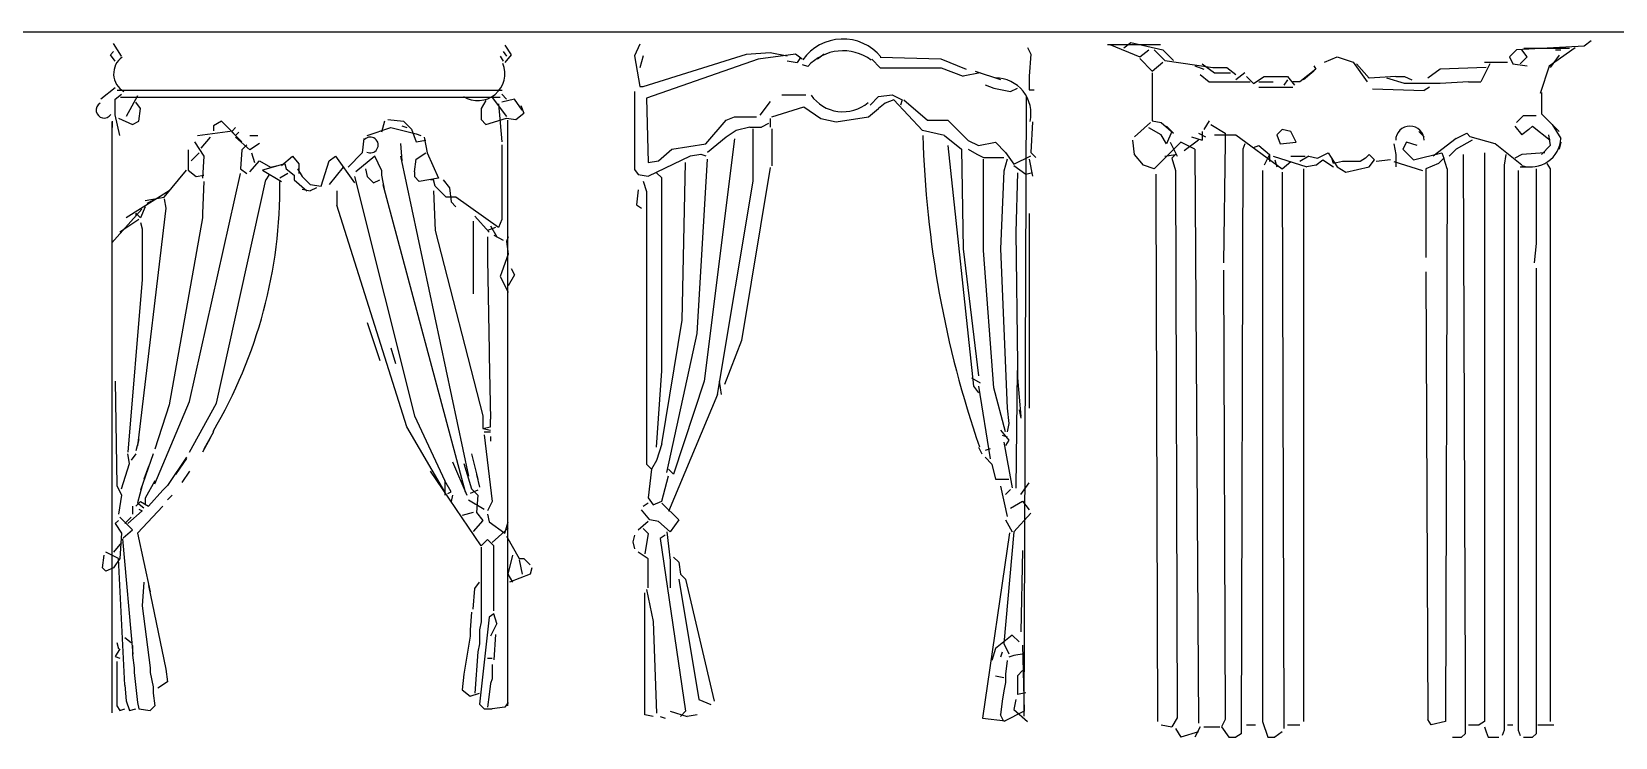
# Model space of a CAD drawing. Header units: inches. Extents: x 8.9 to 51.4, y 16 to 40.8.
# Drawn here: x 35.21 to 42.29, y 33.17 to 36.32 of the extents above; entities that cross this region are included whole.
import ezdxf

# ---------------------------------------------------------------- set-up
doc = ezdxf.new("R2010")
doc.units = ezdxf.units.IN
doc.header["$MEASUREMENT"] = 0
doc.layers.add('02', color=2, linetype='Continuous')
doc.layers.add('4', color=4, linetype='Continuous')

msp = doc.modelspace()

# ---------------------------------------------------------------- linework, layer by layer
at = {"layer": '02'}
for p, q in [((35.5666, 36.2152), (35.5808, 36.2293)), ((35.5878, 36.1869), (35.5666, 36.2152)), ((35.6161, 36.2081), (35.5808, 36.2647)), ((37.321, 36.2293), (37.3351, 36.2081)), ((37.328, 36.2576), (37.3563, 36.2152)), ((37.3563, 36.2152), (37.328, 36.1798)), ((37.9303, 36.2627), (37.9076, 36.2097)), ((37.9454, 36.0736), (38.4068, 36.2173)), ((38.4068, 36.2173), (38.5127, 36.2249)), ((38.6261, 36.2173), (38.4597, 36.1946)), ((38.5127, 36.2249), (38.5883, 36.2097)), ((38.6564, 36.1946), (38.6261, 36.2173)), ((38.7547, 36.2173), (38.7244, 36.1946)), ((39.6622, 36.2475), (39.6773, 36.2173)), ((39.6773, 36.2173), (39.6698, 36.119)), ((40.0291, 36.2612), (40.164, 36.2056)), ((40.0926, 36.2453), (40.1243, 36.2691)), ((40.1243, 36.2691), (40.2672, 36.2374)), ((40.164, 36.2056), (40.2037, 36.2374)), ((40.2275, 36.2374), (40.2751, 36.1898)), ((40.2672, 36.2374), (40.3148, 36.1898)), ((41.8461, 36.2374), (41.8144, 36.2056)), ((42.1476, 36.2532), (41.8461, 36.2374)), ((41.8937, 36.2056), (41.8699, 36.2374)), ((42.0365, 36.2136), (41.9969, 36.158)), ((42.0207, 36.2374), (42.0445, 36.2374)), ((42.1794, 36.277), (42.1476, 36.2532)), ((37.3068, 36.2081), (37.321, 36.1869)), ((37.9076, 36.2097), (37.9303, 36.0736)), ((37.9454, 36.2097), (37.9303, 36.1568)), ((38.4597, 36.1946), (37.9606, 36.0207)), ((38.5883, 36.187), (38.6337, 36.1795)), ((38.6488, 36.2022), (38.6337, 36.1795)), ((38.6564, 36.1719), (38.679, 36.1644)), ((38.9664, 36.1946), (39.0042, 36.1568)), ((39.2765, 36.1946), (39.0042, 36.2022)), ((39.0042, 36.1568), (39.2765, 36.1568)), ((39.39, 36.1492), (39.2765, 36.1946)), ((39.2765, 36.1568), (39.3748, 36.119)), ((39.4278, 36.1417), (39.5412, 36.1038)), ((40.164, 36.1977), (40.2195, 36.1422)), ((40.2195, 36.1422), (40.2672, 36.1818)), ((40.2751, 36.1898), (40.4893, 36.158)), ((40.41, 36.166), (40.4496, 36.1501)), ((40.4417, 36.1739), (40.4973, 36.1342)), ((40.4893, 36.158), (40.5528, 36.158)), ((40.5528, 36.158), (40.5925, 36.1263)), ((40.9495, 36.1501), (40.8781, 36.0946)), ((40.9416, 36.1422), (40.894, 36.1025)), ((40.9416, 36.166), (40.9495, 36.1501)), ((40.9892, 36.1818), (41.0447, 36.2056)), ((41.0447, 36.2056), (41.1161, 36.1818)), ((41.1161, 36.1818), (41.1796, 36.0946)), ((41.1876, 36.1104), (41.132, 36.1739)), ((41.5049, 36.1501), (41.4494, 36.1104)), ((41.7112, 36.158), (41.5049, 36.1501)), ((41.7271, 36.1739), (41.6874, 36.0946)), ((41.7033, 36.1818), (41.8064, 36.1818)), ((41.8144, 36.2056), (41.8302, 36.1739)), ((41.8302, 36.1739), (41.8937, 36.166)), ((41.862, 36.1739), (41.8937, 36.2056)), ((37.9303, 36.0736), (37.9454, 36.0736)), ((39.4505, 36.1341), (39.3748, 36.119)), ((39.4731, 36.0812), (39.511, 36.066)), ((39.6698, 36.119), (39.6698, 36.0585)), ((40.2195, 36.1342), (40.2195, 35.92)), ((40.4338, 36.1263), (40.4735, 36.0946)), ((40.4735, 36.0946), (40.6559, 36.0946)), ((40.4973, 36.1342), (40.5687, 36.1342)), ((40.6321, 36.1342), (40.5925, 36.1025)), ((40.6401, 36.1184), (40.6718, 36.0866)), ((40.6718, 36.0866), (40.7194, 36.1184)), ((40.6956, 36.0946), (40.7591, 36.0946)), ((40.6956, 36.0707), (40.8464, 36.0707)), ((40.7194, 36.1184), (40.8226, 36.1184)), ((40.8226, 36.1025), (40.8067, 36.0787)), ((40.8226, 36.1184), (40.8543, 36.0787)), ((40.8781, 36.0946), (40.8464, 36.0946)), ((41.3066, 36.1184), (41.1876, 36.1104)), ((41.3462, 36.0866), (41.2669, 36.1104)), ((41.3066, 36.1184), (41.3462, 36.1184)), ((41.3462, 36.1184), (41.378, 36.1025)), ((41.5049, 36.0866), (41.3462, 36.0866)), ((41.4573, 36.0707), (41.4335, 36.0549)), ((41.6319, 36.0946), (41.5049, 36.0866)), ((41.6319, 36.0946), (41.6874, 36.0946)), ((35.5878, 36.0666), (35.5242, 36.0171)), ((35.5878, 36.0171), (35.6161, 36.0383)), ((35.5878, 35.9464), (35.5878, 36.0171)), ((35.6869, 36.0313), (35.6373, 35.9393)), ((35.701, 35.9747), (35.6798, 36.003)), ((37.2432, 36.0101), (37.2219, 35.9747)), ((37.2715, 36.0242), (37.3351, 35.9393)), ((37.3139, 36.0383), (37.3351, 36.0171)), ((37.3705, 36.0171), (37.3139, 36.003)), ((37.4059, 35.9676), (37.3705, 36.0171)), ((37.9076, 36.0509), (37.9076, 35.703)), ((37.9606, 36.0207), (37.9681, 35.7333)), ((38.5127, 36.0055), (38.4673, 35.945)), ((38.5656, 36.0358), (38.6715, 36.0358)), ((38.9967, 36.0282), (38.9589, 35.9904)), ((38.9967, 36.0282), (39.0572, 36.0358)), ((39.0647, 36.0131), (39.0269, 35.998)), ((39.0572, 36.0358), (39.0874, 36.0207)), ((39.1933, 35.877), (39.0647, 36.0131)), ((39.0874, 36.0207), (39.1026, 36.0131)), ((39.1026, 36.0131), (39.095, 35.9904)), ((39.1101, 36.0131), (39.216, 35.9223)), ((39.511, 36.066), (39.5866, 36.0509)), ((39.5866, 36.0509), (39.6168, 36.066)), ((39.6698, 36.0585), (39.6925, 36.0585)), ((41.2034, 36.0628), (41.4335, 36.0549)), ((41.9572, 36.0469), (41.9572, 35.9517)), ((35.6091, 35.8544), (35.5878, 35.9464)), ((35.602, 35.9322), (35.6656, 35.9039)), ((35.6939, 35.9181), (35.701, 35.9747)), ((37.2219, 35.9747), (37.2219, 35.9252)), ((37.2432, 35.9039), (37.3351, 35.9322)), ((37.2997, 35.9959), (37.3139, 35.8261)), ((37.3351, 35.9322), (37.3776, 35.9252)), ((37.3776, 35.9252), (37.4129, 35.9535)), ((37.3988, 35.9888), (37.4129, 35.9535)), ((38.316, 35.9223), (38.3538, 35.9375)), ((38.3538, 35.9375), (38.4522, 35.9375)), ((38.5127, 35.9299), (38.5127, 35.8921)), ((38.5202, 35.9375), (38.6639, 35.9828)), ((38.6639, 35.9828), (38.7395, 35.9299)), ((38.7395, 35.9299), (38.8076, 35.9148)), ((38.8076, 35.9148), (38.9513, 35.9375)), ((38.9513, 35.9375), (38.9967, 35.9753)), ((39.0269, 35.998), (38.9967, 35.9753)), ((41.8461, 35.9121), (41.8779, 35.9438)), ((41.8779, 35.9438), (41.9334, 35.9438)), ((41.9572, 35.9517), (42.0365, 35.8724)), ((35.5737, 35.9181), (35.5737, 35.8898)), ((35.6656, 35.9039), (35.6939, 35.9181)), ((35.9557, 35.8544), (36.1113, 35.8756)), ((36.0618, 35.9181), (36.0264, 35.8969)), ((36.0264, 35.8969), (36.0264, 35.8756)), ((36.1538, 35.8261), (36.0618, 35.9181)), ((36.1113, 35.8756), (36.1255, 35.8898)), ((36.1113, 35.8686), (36.1255, 35.8544)), ((36.1255, 35.8544), (36.1396, 35.8686)), ((36.7126, 35.8544), (36.8187, 35.8898)), ((36.7904, 35.9181), (36.7763, 35.8686)), ((36.8046, 35.9252), (36.8753, 35.9181)), ((36.8187, 35.8898), (36.9319, 35.8615)), ((36.8682, 35.8969), (36.8895, 35.8898)), ((36.8753, 35.9181), (36.9107, 35.8827)), ((36.8895, 35.8898), (36.8895, 35.8898)), ((36.9107, 35.8827), (36.9319, 35.8261)), ((36.9319, 35.8615), (36.9531, 35.8544)), ((37.2219, 35.9252), (37.2432, 35.9039)), ((38.2253, 35.8165), (38.316, 35.9223)), ((38.3614, 35.877), (38.316, 35.8467)), ((38.4219, 35.8921), (38.3614, 35.877)), ((38.4219, 35.8921), (38.4748, 35.8921)), ((38.437, 35.6501), (38.437, 35.8845)), ((38.5051, 35.9072), (38.4748, 35.8921)), ((38.5202, 35.8845), (38.5202, 35.7181)), ((39.2916, 35.8543), (39.1933, 35.877)), ((39.216, 35.9223), (39.3068, 35.9223)), ((39.3068, 35.9223), (39.3597, 35.8694)), ((39.3597, 35.8694), (39.3975, 35.8316)), ((39.6849, 35.9148), (39.6773, 35.7786)), ((40.2116, 35.9121), (40.1402, 35.8486)), ((40.2592, 35.8565), (40.2037, 35.8883)), ((40.2195, 35.92), (40.2592, 35.9121)), ((40.2592, 35.9121), (40.3148, 35.8645)), ((40.283, 35.8962), (40.3068, 35.8724)), ((40.3068, 35.8724), (40.283, 35.8168)), ((40.4258, 35.8645), (40.4576, 35.8486)), ((40.4417, 35.8724), (40.4417, 35.8327)), ((40.4735, 35.92), (40.4496, 35.8803)), ((40.4814, 35.9041), (40.5449, 35.8645)), ((40.5449, 35.8645), (40.5449, 35.8248)), ((40.7988, 35.8803), (40.775, 35.8565)), ((40.8384, 35.8724), (40.7988, 35.8803)), ((40.8622, 35.8248), (40.8384, 35.8724)), ((41.4097, 35.8724), (41.4335, 35.8486)), ((41.5763, 35.8406), (41.624, 35.8645)), ((41.624, 35.8645), (41.6398, 35.8486)), ((41.8382, 35.8962), (41.8699, 35.8565)), ((41.9017, 35.8803), (41.8699, 35.8565)), ((41.9017, 35.8803), (41.9175, 35.8962)), ((41.9175, 35.8962), (41.9969, 35.8327)), ((42.0048, 35.9041), (42.0445, 35.8406)), ((35.9132, 35.7908), (35.9132, 35.6988)), ((35.9415, 35.8261), (35.984, 35.7625)), ((36.0123, 35.8473), (35.9698, 35.7978)), ((36.1891, 35.7908), (36.1255, 35.8473)), ((36.1538, 35.7908), (36.1467, 35.7059)), ((36.175, 35.812), (36.1538, 35.7908)), ((36.1891, 35.8544), (36.2245, 35.8544)), ((36.2316, 35.8191), (36.1891, 35.7908)), ((36.6985, 35.8403), (36.6914, 35.7766)), ((36.8612, 35.8191), (36.8682, 35.7412)), ((36.9319, 35.8261), (36.9743, 35.8332)), ((36.9673, 35.8473), (36.9814, 35.7766)), ((37.3139, 35.812), (37.3139, 35.4795)), ((38.0135, 35.7408), (38.074, 35.7938)), ((38.074, 35.7938), (38.2253, 35.8165)), ((38.3538, 35.8391), (38.2177, 34.7577)), ((38.316, 35.8467), (38.2328, 35.7786)), ((39.2916, 35.8543), (39.3673, 35.7938)), ((39.3068, 35.8089), (39.4202, 34.735)), ((39.3673, 35.7938), (39.3748, 35.3476)), ((39.3975, 35.8316), (39.4429, 35.8089)), ((39.3975, 35.7938), (39.4353, 35.7711)), ((39.4429, 35.8089), (39.5185, 35.824)), ((39.5185, 35.824), (39.5639, 35.7786)), ((40.1402, 35.7692), (40.1323, 35.8327)), ((40.3465, 35.8248), (40.2275, 35.7058)), ((40.283, 35.8168), (40.2592, 35.8565)), ((40.2989, 35.8248), (40.3306, 35.7613)), ((40.41, 35.793), (40.3465, 35.8248)), ((40.4258, 35.8327), (40.3624, 35.7851)), ((40.3941, 35.8486), (40.4417, 35.8327)), ((40.41, 35.793), (40.4258, 33.2302)), ((40.4973, 35.8565), (40.5925, 35.8565)), ((40.5449, 35.8248), (40.5369, 35.2852)), ((40.5925, 35.8565), (40.7988, 35.7058)), ((40.6242, 35.793), (40.6163, 33.1826)), ((40.6321, 35.8168), (40.6242, 35.793)), ((40.6718, 35.801), (40.6956, 35.8089)), ((40.6956, 35.8089), (40.7432, 35.7692)), ((40.775, 35.8565), (40.7908, 35.8168)), ((40.7908, 35.8168), (40.8622, 35.8248)), ((41.2986, 35.8168), (41.3066, 35.7692)), ((41.3542, 35.8248), (41.3383, 35.793)), ((41.3383, 35.793), (41.3859, 35.7454)), ((41.4018, 35.8089), (41.3542, 35.8248)), ((41.5763, 35.8406), (41.4732, 35.7613)), ((41.5763, 35.793), (41.5446, 35.7613)), ((41.6478, 35.8327), (41.5763, 35.793)), ((41.7509, 35.8168), (41.6398, 35.8486)), ((41.8699, 35.7216), (41.7509, 35.8168)), ((41.9969, 35.8089), (41.9572, 35.7692)), ((41.9889, 35.8565), (41.9969, 35.8089)), ((42.0445, 35.8248), (42.0365, 35.793)), ((35.9628, 35.7766), (35.9274, 35.7412)), ((35.984, 35.7625), (35.9769, 35.6634)), ((36.1891, 35.6917), (36.2316, 35.7412)), ((36.1962, 35.7766), (36.2103, 35.7342)), ((36.2316, 35.7412), (36.2811, 35.7129)), ((36.3448, 35.7271), (36.2457, 35.6988)), ((36.2811, 35.7129), (36.3448, 35.7271)), ((36.3306, 35.72), (36.3801, 35.7625)), ((36.3448, 35.7271), (36.3518, 35.7059)), ((36.3801, 35.7625), (36.4084, 35.7271)), ((36.4084, 35.7271), (36.4084, 35.6846)), ((36.5075, 35.6281), (36.5428, 35.7412)), ((36.5428, 35.7412), (36.5711, 35.7625)), ((36.5711, 35.7625), (36.656, 35.6422)), ((36.6914, 35.7766), (36.6277, 35.7129)), ((36.748, 35.7625), (36.6631, 35.6917)), ((36.7763, 35.6988), (36.748, 35.7625)), ((36.8612, 35.7625), (37.1653, 34.3335)), ((36.9248, 35.6917), (36.9319, 35.7483)), ((36.9319, 35.7483), (36.9743, 35.7766)), ((36.9814, 35.7766), (37.0309, 35.6634)), ((37.9681, 35.6728), (38.1572, 35.7635)), ((37.9681, 35.7333), (38.0135, 35.7408)), ((38.1194, 35.0299), (38.1345, 35.7333)), ((38.1572, 35.7635), (38.2026, 35.7711)), ((38.1875, 34.9694), (38.2328, 35.7484)), ((38.2026, 35.7711), (38.2253, 35.7635)), ((39.4353, 35.7711), (39.4656, 35.756)), ((39.4656, 35.756), (39.5563, 35.756)), ((39.4656, 35.34), (39.4656, 35.7484)), ((39.5715, 35.7484), (39.5563, 35.6955)), ((39.5639, 35.7786), (39.6017, 35.7257)), ((39.6017, 35.7257), (39.6773, 35.7635)), ((39.6547, 35.6803), (39.6017, 35.7181)), ((39.6698, 35.7484), (39.6849, 35.6728)), ((39.6773, 35.7786), (39.7, 35.756)), ((40.1799, 35.7216), (40.1402, 35.7692)), ((40.2275, 35.7058), (40.1799, 35.7216)), ((40.2751, 35.7613), (40.3227, 35.7692)), ((40.3227, 35.7692), (40.3068, 35.7534)), ((40.3068, 35.7534), (40.3227, 35.6978)), ((40.7432, 35.7692), (40.7194, 35.7216)), ((40.7432, 35.7692), (40.7432, 35.7375)), ((40.7591, 35.7613), (40.9098, 35.7137)), ((40.767, 35.7454), (40.775, 35.7137)), ((40.7988, 35.7058), (40.8384, 35.7375)), ((40.8384, 35.7613), (40.9019, 35.7613)), ((40.9178, 35.7613), (40.8781, 35.7375)), ((40.9495, 35.7216), (40.9098, 35.7137)), ((40.9178, 35.7613), (40.9575, 35.7534)), ((40.9495, 35.7216), (40.9813, 35.7454)), ((40.9575, 35.7534), (41.0051, 35.7772)), ((40.9813, 35.7454), (41.0289, 35.7137)), ((41.0051, 35.7772), (41.0447, 35.7137)), ((41.0289, 35.7296), (41.0209, 35.7534)), ((41.0685, 35.7375), (41.0289, 35.7296)), ((41.1479, 35.7375), (41.0685, 35.7375)), ((41.1717, 35.7534), (41.1479, 35.7375)), ((41.1876, 35.7692), (41.1717, 35.7534)), ((41.2114, 35.7454), (41.1876, 35.7692)), ((41.1876, 35.7137), (41.2114, 35.7454)), ((41.2828, 35.7454), (41.2193, 35.7375)), ((41.2986, 35.7375), (41.4256, 35.6978)), ((41.3066, 35.7692), (41.3066, 35.7137)), ((41.3859, 35.7454), (41.5129, 35.7772)), ((41.497, 35.7296), (41.4415, 35.7058)), ((41.5208, 35.7534), (41.497, 35.7296)), ((41.5129, 35.7772), (41.5208, 35.7534)), ((41.5367, 35.7058), (41.5208, 35.7534)), ((41.6081, 35.7692), (41.616, 33.4286)), ((41.7033, 35.7772), (41.7033, 33.2381)), ((41.7985, 35.7692), (41.7906, 35.7216)), ((41.7906, 35.7216), (41.7906, 33.1985)), ((41.8699, 35.7692), (41.8382, 35.7534)), ((41.9731, 35.7772), (41.8699, 35.7692)), ((41.981, 35.7296), (41.9969, 35.7058)), ((35.8071, 35.5785), (35.9062, 35.6988)), ((35.9132, 35.6988), (35.9486, 35.6705)), ((35.9203, 34.666), (36.1467, 35.6846)), ((35.9486, 35.6705), (35.984, 35.6776)), ((35.984, 35.6493), (35.9769, 35.5078)), ((36.0406, 34.6589), (36.2599, 35.6564)), ((36.1467, 35.7059), (36.175, 35.6846)), ((36.2457, 35.6988), (36.3306, 35.6493)), ((36.274, 35.6776), (36.2599, 35.6564)), ((36.3589, 35.6846), (36.3235, 35.6634)), ((36.3518, 35.7059), (36.3872, 35.6776)), ((36.3872, 35.6776), (36.3872, 35.6564)), ((36.3872, 35.6564), (36.4438, 35.6068)), ((36.4013, 35.7059), (36.4226, 35.6705)), ((36.4226, 35.6705), (36.4579, 35.6351)), ((36.6065, 35.7129), (36.5428, 35.6351)), ((36.656, 35.6705), (36.9248, 34.6023)), ((36.7055, 35.7059), (36.7126, 35.6705)), ((36.7126, 35.6705), (36.7409, 35.6422)), ((36.7409, 35.6422), (36.7692, 35.6564)), ((36.7763, 35.6988), (36.7763, 35.6776)), ((36.7763, 35.6776), (36.7904, 35.6068)), ((36.9248, 35.6917), (36.9248, 35.6705)), ((36.946, 35.6493), (36.9248, 35.6705)), ((37.0309, 35.6634), (36.946, 35.6493)), ((37.0097, 35.6564), (36.9956, 35.6564)), ((37.0168, 35.6281), (37.0097, 35.6564)), ((37.0522, 35.6564), (37.0805, 35.621)), ((37.9076, 35.703), (37.9228, 35.6803)), ((37.9228, 35.6803), (37.9681, 35.6728)), ((37.9454, 35.6501), (37.9606, 35.6047)), ((38.0286, 35.6652), (38.0059, 35.6879)), ((38.0286, 34.803), (38.0286, 35.6652)), ((38.2782, 34.6971), (38.437, 35.6501)), ((38.5127, 35.7106), (38.3841, 34.9392)), ((39.5563, 35.6955), (39.5412, 35.3476)), ((39.6168, 35.6879), (39.6093, 35.4232)), ((39.6849, 35.6879), (39.6547, 35.6803)), ((40.2354, 35.682), (40.2354, 35.5788)), ((40.3227, 35.6978), (40.3306, 33.254)), ((40.7115, 35.6978), (40.7115, 33.2381)), ((40.7988, 35.6899), (40.8067, 33.2302)), ((40.894, 35.7058), (40.894, 33.2381)), ((41.0447, 35.7137), (41.0844, 35.6899)), ((41.0844, 35.6899), (41.1876, 35.7137)), ((41.4415, 35.7058), (41.4415, 35.309)), ((41.5367, 35.7058), (41.5287, 33.2381)), ((41.8541, 35.6978), (41.8541, 33.1985)), ((41.862, 35.7137), (41.9175, 35.7137)), ((41.9334, 35.7058), (41.9334, 35.3725)), ((41.9969, 35.7058), (41.9969, 33.2381)), ((35.8283, 35.6068), (35.6373, 35.4866)), ((35.7222, 35.5644), (35.8071, 35.5785)), ((35.7859, 35.5785), (35.7293, 35.5502)), ((36.4226, 35.6139), (36.4579, 35.6068)), ((36.4579, 35.6351), (36.5075, 35.6281)), ((36.4862, 35.621), (36.4579, 35.6068)), ((36.5782, 35.6068), (36.5782, 35.5432)), ((36.7833, 35.6351), (37.1512, 34.2628)), ((37.0097, 35.6068), (37.0168, 35.43)), ((37.0663, 35.5785), (37.0168, 35.6281)), ((37.1087, 35.5785), (37.0663, 35.5785)), ((37.0805, 35.621), (37.0875, 35.5573)), ((37.2997, 35.4441), (37.1087, 35.5785)), ((37.9228, 35.6123), (37.9152, 35.5442)), ((37.9606, 35.6047), (37.9606, 34.3871)), ((40.2354, 35.6026), (40.2433, 33.2381)), ((35.6798, 35.5078), (35.6798, 35.4936)), ((35.6939, 35.4936), (35.6798, 35.5078)), ((35.8142, 35.529), (35.6939, 34.5174)), ((35.7222, 35.5361), (35.701, 35.4866)), ((35.8071, 35.5715), (35.8142, 35.529)), ((35.9769, 35.5078), (35.9769, 35.4866)), ((36.8895, 34.5528), (36.5782, 35.5432)), ((37.0875, 35.5573), (37.1087, 35.5361)), ((37.9152, 35.5442), (37.9379, 35.5291)), ((39.6698, 35.5064), (39.6698, 34.6366)), ((35.6939, 35.4795), (35.6091, 35.4229)), ((35.701, 35.4866), (35.6939, 35.4936)), ((35.701, 35.4654), (35.7081, 35.4371)), ((35.7081, 35.4371), (35.7081, 35.2107)), ((35.9769, 35.4866), (35.8283, 34.6518)), ((37.1866, 35.4724), (37.1866, 35.147)), ((37.1936, 35.4936), (37.2573, 35.4229)), ((37.2856, 35.4441), (37.2502, 35.43)), ((37.2644, 35.4512), (37.2927, 35.4017)), ((37.3139, 35.4795), (37.2997, 35.4441)), ((37.0168, 35.43), (37.229, 34.6023)), ((37.2502, 35.4017), (37.2502, 35.3026)), ((37.2785, 35.4088), (37.321, 35.3875)), ((37.3422, 35.4017), (37.3351, 35.3805)), ((37.3351, 35.3805), (37.3422, 35.3239)), ((39.6093, 35.4232), (39.6168, 34.8333)), ((41.9334, 35.3725), (41.9255, 35.2852)), ((37.2502, 35.3026), (37.2573, 34.8924)), ((37.3422, 35.3239), (37.3139, 35.2461)), ((39.3748, 35.3476), (39.4429, 34.7803)), ((39.511, 34.7274), (39.4656, 35.34)), ((39.5412, 35.3476), (39.5715, 34.6366)), ((37.3139, 35.2461), (37.3068, 35.2248)), ((37.3068, 35.2248), (37.3422, 35.1541)), ((37.3705, 35.2319), (37.3422, 35.1824)), ((37.3563, 35.2602), (37.3705, 35.2319)), ((40.5369, 35.2535), (40.5449, 33.2461)), ((41.4415, 35.2456), (41.4494, 33.2461)), ((41.9334, 35.2614), (41.9334, 33.1826)), ((35.7081, 35.2107), (35.6444, 34.4396)), ((36.7126, 35.0197), (36.7692, 34.8499)), ((38.0286, 34.4778), (38.1194, 35.0299)), ((38.0513, 34.3493), (38.1875, 34.9694)), ((38.3841, 34.9392), (38.3085, 34.7425)), ((36.8187, 34.9065), (36.8399, 34.8358)), ((37.2573, 34.8924), (37.2573, 34.8711)), ((37.2573, 34.8711), (37.2644, 34.5882)), ((38.0059, 34.4627), (38.0286, 34.803)), ((39.6168, 34.8333), (39.6168, 34.7728)), ((35.5878, 34.7579), (35.5949, 34.2911)), ((38.2177, 34.7577), (38.0816, 34.3417)), ((38.2858, 34.7577), (38.2933, 34.6971)), ((39.4126, 34.7728), (39.4505, 34.7501)), ((39.4202, 34.735), (39.4429, 34.7047)), ((39.4429, 34.735), (39.4958, 34.4098)), ((39.5639, 34.5308), (39.511, 34.7274)), ((39.6168, 34.7728), (39.632, 34.5988)), ((35.7647, 34.2981), (35.9203, 34.666)), ((35.9203, 34.4396), (36.0406, 34.6589)), ((38.2782, 34.6971), (38.0589, 34.1753)), ((35.8283, 34.6518), (35.7647, 34.4538)), ((36.9248, 34.6023), (37.0592, 34.3123)), ((37.229, 34.6023), (37.229, 34.5457)), ((37.2644, 34.5528), (37.2644, 34.5882)), ((39.5715, 34.6366), (39.579, 34.5686)), ((39.6244, 34.6291), (39.632, 34.5913)), ((35.6939, 34.5174), (35.6869, 34.4679)), ((36.0264, 34.5316), (35.984, 34.4538)), ((37.0592, 34.2628), (36.8895, 34.5528)), ((37.229, 34.5457), (37.2644, 34.5528)), ((37.229, 34.5457), (37.2644, 34.5387)), ((37.2361, 34.5316), (37.2644, 34.5316)), ((37.2361, 34.5174), (37.2715, 34.2203)), ((39.5412, 34.5383), (39.579, 34.493)), ((39.5488, 34.5156), (39.5715, 34.5081)), ((39.579, 34.5686), (39.5715, 34.5308)), ((35.6939, 34.4962), (35.6798, 34.4467)), ((36.0123, 34.5033), (35.9769, 34.4396)), ((37.2644, 34.5104), (37.2644, 34.4891)), ((38.0286, 34.4778), (38.0059, 34.4022)), ((39.4429, 34.4627), (39.458, 34.4324)), ((39.4958, 34.4551), (39.4731, 34.4476)), ((39.5563, 34.4854), (39.5942, 34.2812)), ((39.579, 34.493), (39.5639, 34.4703)), ((35.6161, 34.2769), (35.6515, 34.3901)), ((35.6515, 34.3901), (35.6444, 34.4325)), ((35.6798, 34.4325), (35.6586, 34.4042)), ((35.7576, 34.4325), (35.701, 34.2698)), ((35.7364, 34.3759), (35.7152, 34.3194)), ((35.9062, 34.4184), (35.8213, 34.2911)), ((35.9062, 34.4113), (35.8566, 34.3406)), ((37.0946, 34.3972), (37.1583, 34.2486)), ((37.1441, 34.3901), (37.1795, 34.2769)), ((37.1795, 34.4325), (37.2078, 34.3194)), ((37.9606, 34.3871), (37.9833, 34.3644)), ((38.0059, 34.4022), (37.9833, 34.3644)), ((39.4731, 34.4173), (39.5034, 34.3871)), ((39.5034, 34.3871), (39.5185, 34.319)), ((35.7647, 34.3123), (35.7222, 34.2345)), ((35.9203, 34.3547), (35.8849, 34.3052)), ((37.2219, 34.0222), (36.9956, 34.3547)), ((37.0592, 34.3123), (37.0592, 34.2486)), ((37.0875, 34.2628), (37.0592, 34.3123)), ((37.2007, 34.3406), (37.2149, 34.284)), ((37.9833, 34.3644), (37.9681, 34.2358)), ((38.0286, 34.2207), (38.0589, 34.3341)), ((38.0816, 34.3417), (38.0589, 34.3644)), ((39.5185, 34.319), (39.579, 34.319)), ((39.632, 34.2509), (39.6698, 34.3039)), ((35.5949, 34.2911), (35.6161, 34.2486)), ((35.6161, 34.2486), (35.602, 34.1637)), ((35.7081, 34.2911), (35.6869, 34.2132)), ((35.7222, 34.2345), (35.7222, 34.2062)), ((35.7364, 34.1991), (35.8001, 34.2698)), ((35.8213, 34.2911), (35.8001, 34.2698)), ((35.8425, 34.2486), (35.8213, 34.2274)), ((37.0734, 34.2557), (37.0875, 34.2628)), ((37.0946, 34.2486), (37.0875, 34.2203)), ((37.2078, 34.2698), (37.1724, 34.2557)), ((37.1795, 34.2769), (37.2078, 34.2486)), ((37.2078, 34.2486), (37.2007, 34.1708)), ((37.9681, 34.2358), (37.9908, 34.2056)), ((39.5412, 34.2888), (39.5715, 34.1526)), ((39.5866, 34.2736), (39.5639, 34.2509)), ((35.7081, 34.1779), (35.6444, 34.1213)), ((35.6656, 34.1991), (35.6656, 34.1637)), ((35.701, 34.2203), (35.6798, 34.1991)), ((35.6869, 34.2132), (35.7152, 34.192)), ((35.8001, 34.1991), (35.6869, 34.0788)), ((35.6939, 34.1849), (35.7081, 34.1779)), ((35.701, 34.2203), (35.7364, 34.1991)), ((37.1866, 34.1708), (37.137, 34.1567)), ((37.1653, 34.2274), (37.2361, 34.1849)), ((37.2007, 34.1708), (37.229, 34.1354)), ((37.2715, 34.2203), (37.2502, 34.1779)), ((37.2502, 34.1637), (37.2573, 34.1284)), ((37.9757, 34.1375), (37.9379, 34.1829)), ((37.9681, 34.2131), (37.9454, 34.198)), ((37.9908, 34.2056), (38.0286, 34.2207)), ((38.0286, 34.2131), (38.1043, 34.1375)), ((39.5866, 34.1904), (39.6395, 34.2207)), ((39.6773, 34.1677), (39.6017, 34.0846)), ((39.6395, 34.2207), (39.6698, 34.1829)), ((35.602, 34.1354), (35.5878, 34.1213)), ((35.5878, 34.1213), (35.6161, 34.0788)), ((35.6656, 34.093), (35.6091, 34.1496)), ((35.6232, 34.0576), (35.6656, 34.093)), ((35.6586, 34.1496), (35.6303, 34.1213)), ((37.229, 34.1354), (37.1866, 34.0859)), ((37.2573, 34.1284), (37.328, 34.0788)), ((37.3422, 34.1001), (37.2715, 34.0364)), ((37.328, 34.0788), (37.3422, 34.1284)), ((37.9681, 34.1299), (37.9228, 34.0921)), ((37.9454, 34.0997), (37.9681, 34.077)), ((38.0135, 34.1299), (37.9757, 34.1375)), ((38.0664, 34.0846), (38.0135, 34.1299)), ((38.1043, 34.1375), (38.0664, 34.0846)), ((39.5639, 34.1375), (39.5942, 34.0846)), ((35.6161, 34.0364), (35.5808, 33.994)), ((35.6161, 34.0788), (35.6091, 33.9657)), ((35.6869, 34.0788), (35.7435, 33.8171)), ((37.2502, 34.0505), (37.2219, 34.0222)), ((37.2785, 34.0222), (37.2502, 34.0505)), ((37.2785, 33.7322), (37.2785, 34.0222)), ((37.3351, 34.0647), (37.3917, 33.9657)), ((37.9076, 34.0694), (37.9001, 34.0392)), ((37.9001, 34.0392), (37.9076, 34.0089)), ((37.9681, 34.077), (37.953, 33.9862)), ((38.0438, 34.0694), (38.0211, 34.0543)), ((38.0211, 34.0543), (38.1345, 33.2829)), ((38.0513, 34.0846), (38.0664, 33.956)), ((39.6017, 34.0846), (39.5563, 33.5854)), ((35.5312, 33.9232), (35.5383, 33.9798)), ((35.602, 33.9657), (35.5454, 33.994)), ((35.6091, 33.9657), (35.5808, 33.9232)), ((35.6303, 33.3997), (35.602, 33.9657)), ((37.2219, 34.0152), (37.2219, 33.6827)), ((37.3422, 33.8949), (37.3634, 33.9798)), ((37.3917, 33.9657), (37.4129, 33.9657)), ((37.3917, 33.9586), (37.4059, 33.8949)), ((37.4129, 33.9657), (37.4412, 33.9374)), ((37.9681, 33.9635), (37.9228, 33.9938)), ((37.9681, 33.835), (37.9681, 33.9635)), ((38.0664, 33.956), (38.0664, 33.835)), ((38.0816, 33.9711), (38.1043, 33.9484)), ((39.6395, 34.0014), (39.632, 33.6383)), ((35.5454, 33.9091), (35.5312, 33.9232)), ((35.5808, 33.9232), (35.5454, 33.9091)), ((37.3634, 33.8595), (37.3422, 33.8949)), ((37.4412, 33.8949), (37.3493, 33.8595)), ((37.4483, 33.9232), (37.4412, 33.8949)), ((38.1043, 33.9484), (38.1118, 33.8955)), ((38.1118, 33.8955), (38.1345, 33.8728)), ((35.7152, 33.8595), (35.7081, 33.7534)), ((35.7364, 33.8454), (35.8142, 33.4705)), ((37.1866, 33.7393), (37.1936, 33.8312)), ((37.1936, 33.8312), (37.2149, 33.8595)), ((37.953, 33.2678), (37.953, 33.8123)), ((37.9606, 33.8274), (37.9908, 33.6837)), ((38.1043, 33.8728), (38.195, 33.3358)), ((38.1345, 33.8728), (38.2631, 33.3283)), ((35.7081, 33.7534), (35.7435, 33.4775)), ((37.1795, 33.7251), (37.1724, 33.6473)), ((37.2573, 33.7039), (37.2149, 33.3148)), ((37.2219, 33.6827), (37.2149, 33.6473)), ((37.2785, 33.7181), (37.2573, 33.7039)), ((37.2927, 33.6756), (37.2644, 33.619)), ((37.2927, 33.6756), (37.2785, 33.7181)), ((37.9908, 33.6837), (38.0059, 33.2753)), ((35.6303, 33.612), (35.6586, 33.5907)), ((37.1724, 33.619), (37.1441, 33.4492)), ((37.1724, 33.6473), (37.1724, 33.619)), ((37.2149, 33.6473), (37.2149, 33.5837)), ((37.2856, 33.6261), (37.2785, 33.5129)), ((39.5942, 33.6232), (39.5185, 33.5627)), ((39.6244, 33.593), (39.5942, 33.6232)), ((35.6091, 33.5624), (35.5878, 33.5271)), ((35.5878, 33.5271), (35.6091, 33.52)), ((35.5949, 33.5907), (35.602, 33.5624)), ((35.6656, 33.5766), (35.6656, 33.5341)), ((35.6656, 33.5341), (35.6727, 33.4775)), ((37.2078, 33.5483), (37.1936, 33.3644)), ((37.2149, 33.5837), (37.2078, 33.5483)), ((39.5185, 33.5627), (39.5034, 33.5098)), ((39.5488, 33.5476), (39.5412, 33.5249)), ((39.5563, 33.5854), (39.579, 33.54)), ((39.6017, 33.5325), (39.579, 33.5249)), ((39.6471, 33.54), (39.6017, 33.5325)), ((39.6395, 33.5778), (39.6471, 33.2829)), ((35.5949, 33.5058), (35.5949, 33.3078)), ((35.6727, 33.4775), (35.6727, 33.4563)), ((35.6727, 33.4563), (35.6869, 33.3219)), ((35.7435, 33.4775), (35.7435, 33.4563)), ((35.7435, 33.4563), (35.7576, 33.3927)), ((35.8142, 33.4705), (35.8213, 33.4139)), ((37.2502, 33.52), (37.2715, 33.52)), ((37.2715, 33.4917), (37.2715, 33.428)), ((39.5715, 33.5098), (39.5639, 33.4493)), ((39.6395, 33.4644), (39.6168, 33.4417)), ((35.6303, 33.3997), (35.6373, 33.329)), ((35.7576, 33.3927), (35.7576, 33.3644)), ((35.8213, 33.4139), (35.7788, 33.3856)), ((37.1441, 33.4492), (37.137, 33.3785)), ((37.2644, 33.4068), (37.2573, 33.3573)), ((37.2715, 33.428), (37.2644, 33.4068)), ((39.5185, 33.4417), (39.5563, 33.4341)), ((39.5639, 33.4115), (39.5563, 33.3736)), ((39.5639, 33.4493), (39.5639, 33.4115)), ((39.6168, 33.4417), (39.6168, 33.3585)), ((41.616, 33.4286), (41.616, 33.1826)), ((35.6373, 33.329), (35.6515, 33.2865)), ((35.6869, 33.3219), (35.6939, 33.2936)), ((35.7576, 33.3644), (35.7647, 33.3078)), ((37.137, 33.3785), (37.1724, 33.3502)), ((37.1724, 33.3502), (37.2149, 33.3644)), ((37.2149, 33.3148), (37.2361, 33.2936)), ((37.2573, 33.3573), (37.2502, 33.3007)), ((37.3422, 33.3219), (37.328, 33.3007)), ((38.195, 33.3358), (38.248, 33.3131)), ((39.5488, 33.3283), (39.5412, 33.2678)), ((39.5563, 33.3736), (39.5488, 33.3283)), ((39.6093, 33.3358), (39.6017, 33.2905)), ((39.6547, 33.3661), (39.6168, 33.3585)), ((35.5949, 33.3078), (35.6091, 33.2865)), ((35.6091, 33.2865), (35.6303, 33.2936)), ((35.6515, 33.2865), (35.6798, 33.2936)), ((35.6939, 33.2936), (35.7435, 33.2865)), ((35.7435, 33.2865), (35.7647, 33.3078)), ((37.2361, 33.2936), (37.2715, 33.2936)), ((37.328, 33.3007), (37.2715, 33.2936)), ((37.9908, 33.2602), (37.953, 33.2678)), ((38.0211, 33.2602), (38.0438, 33.2526)), ((38.0664, 33.2829), (38.1421, 33.2602)), ((38.1345, 33.2829), (38.1118, 33.2602)), ((38.1875, 33.2678), (38.1421, 33.2602)), ((39.5563, 33.2375), (39.5412, 33.2678)), ((39.6471, 33.2829), (39.5563, 33.2375)), ((39.6017, 33.2905), (39.6622, 33.2375)), ((40.3306, 33.254), (40.3068, 33.2143)), ((40.5449, 33.2461), (40.529, 33.2143)), ((41.4653, 33.2223), (41.4494, 33.2461)), ((40.2592, 33.2223), (40.3068, 33.2143)), ((40.3227, 33.2064), (40.3465, 33.1667)), ((40.4258, 33.1905), (40.3465, 33.1667)), ((40.4338, 33.2143), (40.41, 33.1667)), ((40.4496, 33.2143), (40.5211, 33.2143)), ((40.529, 33.2143), (40.5607, 33.1667)), ((40.6163, 33.1826), (40.5925, 33.1667)), ((40.6401, 33.2223), (40.6797, 33.2223)), ((40.7115, 33.2381), (40.7353, 33.1667)), ((40.7988, 33.1905), (40.767, 33.1667)), ((40.8067, 33.2302), (40.8067, 33.2064)), ((40.8226, 33.2223), (40.8781, 33.2223)), ((41.5287, 33.2381), (41.4653, 33.2223)), ((41.616, 33.1826), (41.6001, 33.1667)), ((41.6319, 33.2223), (41.6795, 33.2223)), ((41.7033, 33.2381), (41.6795, 33.2223)), ((41.7033, 33.2143), (41.7112, 33.1905)), ((41.7112, 33.1905), (41.7192, 33.1667)), ((41.7906, 33.1985), (41.7826, 33.1747)), ((41.8064, 33.2223), (41.8302, 33.2223)), ((41.8541, 33.1985), (41.862, 33.1747)), ((41.9334, 33.1826), (41.9175, 33.1667)), ((41.9413, 33.2223), (42.0127, 33.2223)), ((40.5607, 33.1667), (40.5925, 33.1667)), ((40.7353, 33.1667), (40.767, 33.1667)), ((41.5605, 33.1667), (41.6001, 33.1667)), ((41.7192, 33.1667), (41.7668, 33.1667)), ((41.8779, 33.1667), (41.9175, 33.1667))]:
    msp.add_line(p, q, dxfattribs=at)
for points in [[(40.0195, 36.2606), (40.2556, 36.2606)], [(41.879, 36.2436), (42.0823, 36.2436)], [(42.1086, 36.245), (41.9921, 36.1635), (41.9513, 36.0412)], [(35.596, 36.0572), (37.3152, 36.0572)], [(35.6121, 36.0251), (37.3077, 36.0251)], [(39.6556, 36.0309), (39.6455, 33.2613)], [(35.5724, 35.9146), (35.5724, 33.2759)], [(37.3398, 35.9222), (37.3398, 33.308)], [(35.7065, 35.5257), (35.5724, 35.3756)], [(39.616, 34.8041), (39.6103, 34.2791)], [(35.6196, 34.0529), (35.6668, 33.5374)], [(39.5817, 34.0794), (39.4618, 33.2517), (39.5645, 33.2403)]]:
    msp.add_lwpolyline(points, dxfattribs=at)
for centre, radius, start, end in [((38.8379, 36.066), 0.2193, 39.28941, 144.68879), ((38.8379, 36.0207), 0.2118, 53.53077, 137.86241), ((35.6727, 36.1303), 0.092, 126.02737, 239.74356), ((37.2078, 36.1303), 0.1203, 237.26477, 22.38014), ((39.5185, 35.9526), 0.1588, 347.19573, 90), ((38.8379, 36.1341), 0.1739, 214.99202, 310.10091), ((35.5383, 35.9676), 0.0354, 120.96376, 326.30993), ((41.37, 35.8327), 0.0635, 0, 180), ((36.7268, 35.812), 0.0354, 243.43495, 135), ((43.8596, 35.9828), 4.6663, 181.5757, 198.99234), ((41.9096, 35.8486), 0.1349, 252.64597, 356.63354), ((34.1659, 35.6281), 2.1576, 329.48688, 0.56171)]:
    msp.add_arc(centre, radius, start, end, dxfattribs=at)
at = {"layer": '4'}
msp.add_line((30.6976, 36.3179), (51.0238, 36.3179), dxfattribs=at)

doc.saveas('drawing.dxf')
